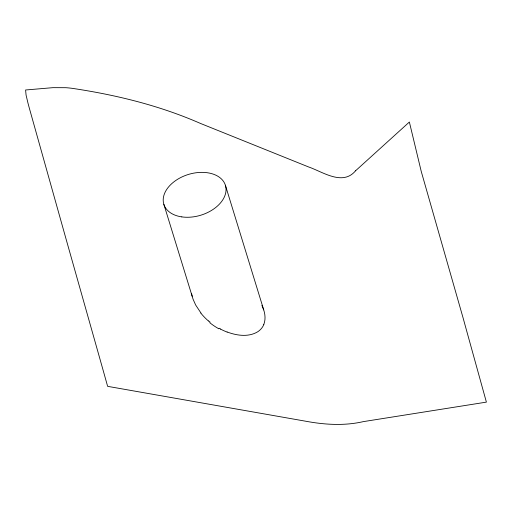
<?xml version="1.0" encoding="UTF-8"?>
<svg xmlns="http://www.w3.org/2000/svg" width="512" height="512" viewBox="0 0 512 512"><rect width="100%" height="100%" fill="white"/><g stroke="black" fill="none" stroke-linecap="round" stroke-linejoin="round"><path stroke-width="0.77" d="M263.782 324.544C265.664 319.859 265.242 314.592 263.718 309.869L225.382 185.229M227.149 332C236.838 335.616 248.499 337.382 257.773 331.744A26.406 20.384 36.8 0 0 263.814 324.563M219.085 328.224L220.666 329.075M210.125 322.182L208.621 320.934M200.966 313.03L195.642 304.986L193.075 299.213L163.878 204.41M261.894 305.414L263.718 309.869M191.539 293.312L192.166 296.269M208.518 321.05A50.944 43.45 38 0 1 200.838 313.12M218.829 328.787A52 42.784 38.3 0 1 209.728 322.669M227.13 332.077A50.4 39.392 37.4 0 1 220.634 329.152M355.565 170.784C342.662 186.285 322.733 171.782 308.493 166.918L200.48 123.443C160.525 105.933 118.118 95.373 75.104 88.774A80.851 60.634 -15 0 0 65.85 87.699L52.928 87.661L25.6 89.99L26.074 95.053L27.91 102.854A31.706 0.582 73.8 0 0 29.338 108.173L66.438 240.378A342.976 6.285 73.8 0 0 72.685 262.509L98.016 352.154A361.709 6.63 73.8 0 1 104.07 373.638L107.629 386.342L305.901 421.254C324.858 424.762 344.429 425.984 363.373 421.619L486.4 402.125L468.077 335.981A389.587 7.142 73.8 0 1 463.162 318.17L421.235 171.405L409.37 122.029L355.565 170.784M181.805 216.89A32.211 21.299 -17.1 0 0 225.882 187.379A32.211 21.299 -17.1 0 0 176.205 180.192A32.211 21.299 -17.1 0 0 181.805 216.89"/></g></svg>
